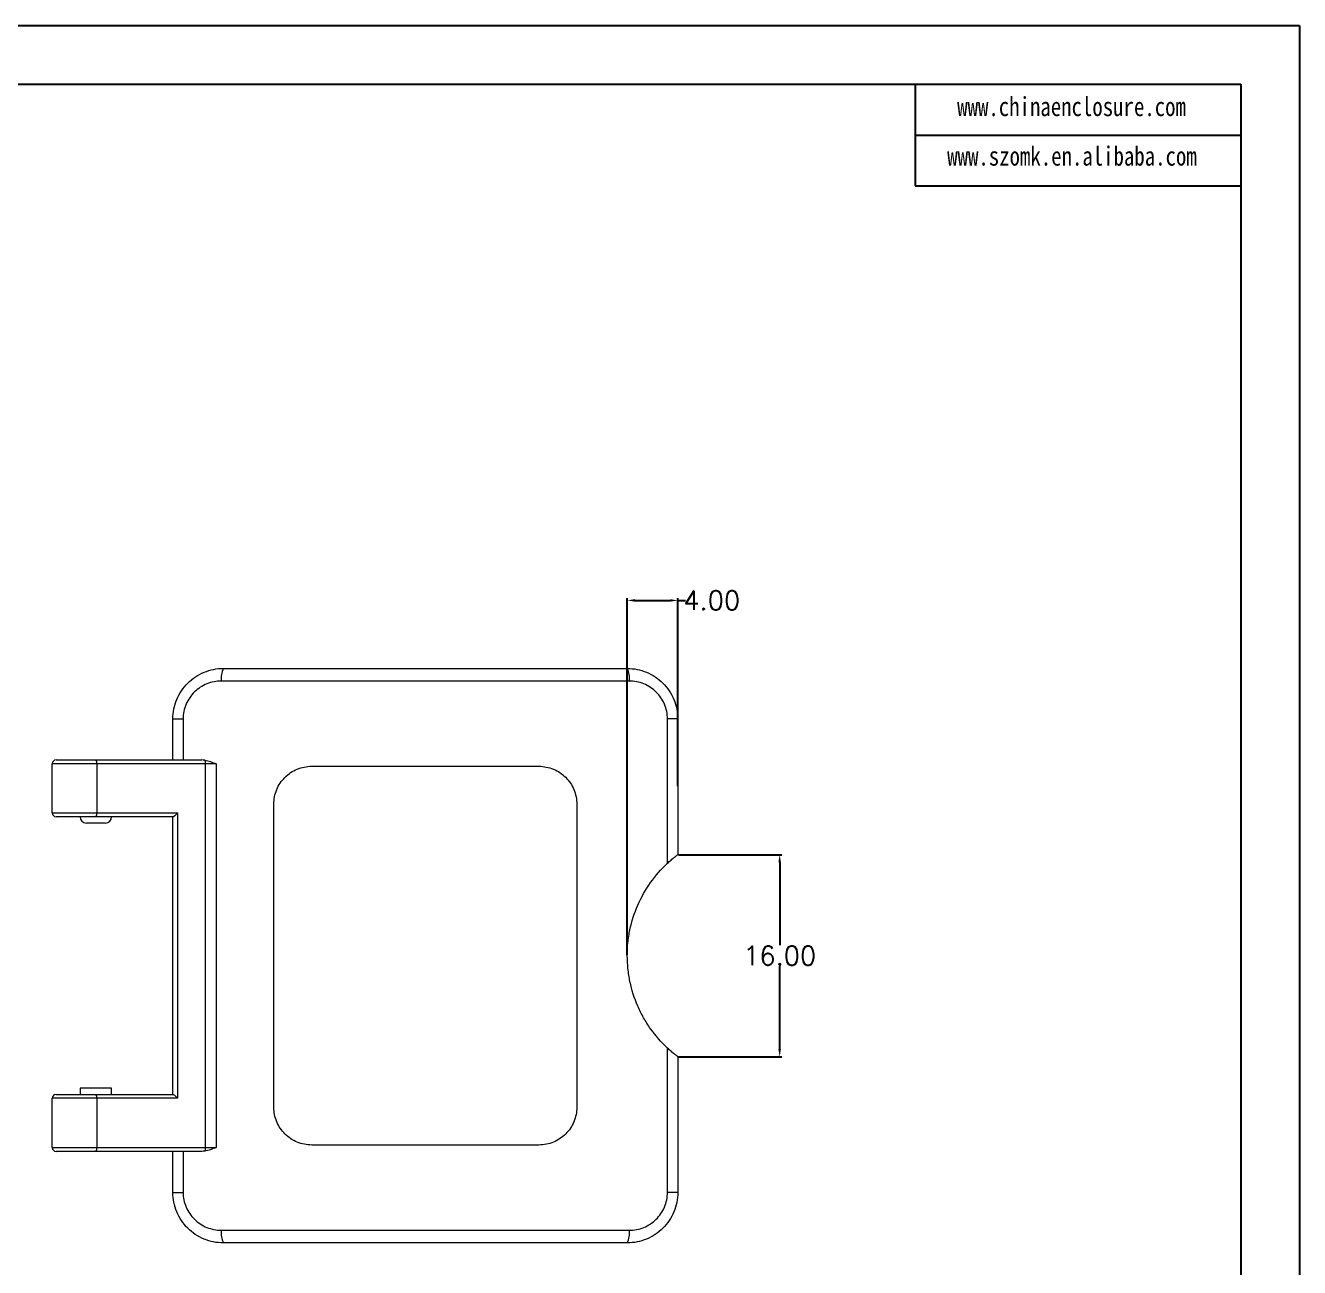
# Model space of a CAD drawing. Header units: inches. Extents: x 1430 to 4816, y 541 to 1061.
# Drawn here: x 3779.6 to 3880.5, y 669.6 to 768 of the extents above; entities that cross this region are included whole.
import ezdxf

# ---------------------------------------------------------------- set-up
doc = ezdxf.new("R2010")
doc.units = ezdxf.units.IN
doc.layers.add('文字', color=81, linetype='Continuous')
doc.styles.get("Standard").update_dxf_attribs({"font": 'txt', "bigfont": 'gbcbig.shx'})
doc.styles.add('宋体', font='', dxfattribs={"width": 0.8, "height": 3.5})
doc.styles.get('宋体').set_extended_font_data('SimSun')
doc.dimstyles.new('2', dxfattribs={"dimtxt": 1.5, "dimasz": 0.6, "dimexe": 0.18, "dimexo": 0.0625, "dimgap": 0.09, "dimtad": 0, "dimtih": 1, "dimtoh": 1, "dimzin": 0, "dimdsep": 46, "dimtxsty": 'Standard', "dimcen": 0, "dimadec": 0, "dimazin": 2, "dimtfac": 1, "dimtofl": 0, "dimtmove": 0, "dimatfit": 3, "dimfxl": 1, "dimtolj": 1, "dimtzin": 0, "dimarcsym": 0})

# ---------------------------------------------------------------- blocks, each defined once
blk = doc.blocks.new('*D90')
at = {"color": 0, "lineweight": -2, "transparency": 16777216}
for p, q in [((3831.34, 702.32), (3839.53, 702.32)), ((3839.35, 701.72), (3839.35, 695.16)), ((3839.35, 686.92), (3839.35, 693.48)), ((3831.34, 686.32), (3839.53, 686.32))]:
    blk.add_line(p, q, dxfattribs=at)
at = {"color": 0, "transparency": 16777216}
for points in [[(3839.25, 701.72), (3839.45, 701.72), (3839.35, 702.32)], [(3839.25, 686.92), (3839.45, 686.92), (3839.35, 686.32)]]:
    blk.add_solid(points, dxfattribs=at)
at = {"layer": 'Defpoints', "color": 0, "transparency": 16777216}
for p in [(3831.28, 702.32), (3831.28, 686.32), (3839.35, 686.32)]:
    blk.add_point(p, dxfattribs=at)
at = {"color": 0, "transparency": 16777216, "insert": (3839.35, 694.32), "char_height": 1.5, "attachment_point": 5}
blk.add_mtext('\\A1;16.00', dxfattribs=at)
blk = doc.blocks.new('*D91')
at = {"color": 0, "lineweight": -2, "transparency": 16777216}
for p, q in [((3827.28, 694.39), (3827.28, 722.64)), ((3831.28, 707.76), (3831.28, 722.64)), ((3827.88, 722.46), (3830.68, 722.46)), ((3831.28, 722.46), (3831.88, 722.46))]:
    blk.add_line(p, q, dxfattribs=at)
at = {"color": 0, "transparency": 16777216}
for points in [[(3827.88, 722.56), (3827.88, 722.36), (3827.28, 722.46)], [(3830.68, 722.56), (3830.68, 722.36), (3831.28, 722.46)]]:
    blk.add_solid(points, dxfattribs=at)
at = {"layer": 'Defpoints', "color": 0, "transparency": 16777216}
for p in [(3831.28, 722.46), (3831.28, 707.7), (3827.28, 694.32)]:
    blk.add_point(p, dxfattribs=at)
at = {"color": 0, "transparency": 16777216, "insert": (3833.97, 722.46), "char_height": 1.5, "attachment_point": 5}
blk.add_mtext('\\A1;4.00', dxfattribs=at)

msp = doc.modelspace()

# ---------------------------------------------------------------- linework, layer by layer
for p, q in [((3604.687, 767.996), (3880.529, 767.996)), ((3880.529, 767.996), (3880.529, 572.957)), ((3611.825, 763.353), (3875.885, 763.353)), ((3850.087, 763.353), (3850.087, 755.29)), ((3875.885, 763.353), (3875.885, 577.601)), ((3850.087, 759.322), (3875.885, 759.322)), ((3850.087, 755.29), (3875.885, 755.29))]:
    msp.add_line(p, q)
at = {"color": 7, "linetype": 'Continuous', "lineweight": 15}
for p, q in [((3795.278, 717.073), (3827.278, 717.073)), ((3827.433, 716.073), (3795.122, 716.073)), ((3791.278, 713.073), (3792.093, 713.073)), ((3791.278, 709.823), (3791.278, 713.073)), ((3792.093, 713.073), (3792.093, 709.823)), ((3830.462, 701.64), (3830.462, 713.073)), ((3831.278, 713.073), (3830.462, 713.073)), ((3831.278, 713.073), (3831.278, 702.323)), ((3781.73, 705.623), (3781.73, 709.523)), ((3785.262, 709.523), (3781.73, 709.523)), ((3782.03, 709.823), (3785.183, 709.823)), ((3785.183, 709.823), (3793.571, 709.823)), ((3785.262, 709.523), (3785.262, 705.623)), ((3793.86, 709.523), (3785.262, 709.523)), ((3793.86, 679.123), (3793.86, 709.523)), ((3794.701, 709.523), (3793.86, 709.523)), ((3794.701, 709.523), (3794.701, 679.123)), ((3802.278, 709.323), (3820.278, 709.323)), ((3781.73, 705.623), (3785.262, 705.623)), ((3785.262, 705.623), (3791.656, 705.623)), ((3791.656, 705.623), (3791.656, 683.023)), ((3799.278, 682.323), (3799.278, 706.323)), ((3823.278, 706.323), (3823.278, 682.323)), ((3785.183, 705.323), (3782.03, 705.323)), ((3785.928, 704.823), (3784.428, 704.823)), ((3791.288, 705.323), (3785.183, 705.323)), ((3791.278, 683.323), (3791.278, 705.323)), ((3830.462, 675.573), (3830.462, 687.005)), ((3831.278, 686.323), (3831.278, 675.573)), ((3782.03, 683.323), (3785.183, 683.323)), ((3783.928, 683.823), (3783.928, 683.323)), ((3786.428, 683.823), (3783.928, 683.823)), ((3785.183, 683.323), (3791.288, 683.323)), ((3786.428, 683.323), (3786.428, 683.823)), ((3785.262, 683.023), (3781.73, 683.023)), ((3781.73, 679.123), (3781.73, 683.023)), ((3785.262, 683.023), (3785.262, 679.123)), ((3791.656, 683.023), (3785.262, 683.023)), ((3820.278, 679.323), (3802.278, 679.323)), ((3781.73, 679.123), (3785.262, 679.123)), ((3785.183, 678.823), (3782.03, 678.823)), ((3793.571, 678.823), (3785.183, 678.823)), ((3785.262, 679.123), (3793.86, 679.123)), ((3791.278, 675.573), (3791.278, 678.823)), ((3792.093, 678.823), (3792.093, 675.573)), ((3793.86, 679.123), (3794.701, 679.123)), ((3791.278, 675.573), (3792.093, 675.573)), ((3831.278, 675.573), (3830.462, 675.573)), ((3795.122, 672.573), (3827.433, 672.573)), ((3827.278, 671.573), (3795.278, 671.573))]:
    msp.add_line(p, q, dxfattribs=at)
for centre, radius, start, end in [((3796.848, 716.317), 1.743, 154.29459, 188.04592), ((3825.707, 716.317), 1.743, 351.95408, 25.70541), ((3782.03, 709.523), 0.3, 90, 180), ((3784.916, 709.593), 0.353, 348.5729, 40.73095), ((3793.282, 709.562), 0.579, 356.07757, 24.81114), ((3782.03, 705.623), 0.3, 180, 270), ((3784.916, 705.553), 0.353, 319.26905, 11.4271), ((3784.428, 705.323), 0.5, 180, 270), ((3785.928, 705.323), 0.5, 270, 0), ((3782.03, 683.023), 0.3, 90, 180), ((3784.916, 683.093), 0.353, 348.5729, 40.73095), ((3782.03, 679.123), 0.3, 180, 270), ((3784.916, 679.053), 0.353, 319.26905, 11.4271), ((3793.282, 679.083), 0.579, 335.18886, 3.92243), ((3796.848, 672.329), 1.743, 171.95408, 205.70541), ((3825.707, 672.329), 1.743, 334.29459, 8.04592)]:
    msp.add_arc(centre, radius, start, end, dxfattribs=at)
for centre, major_axis, start_param, end_param in [((3791.578, 705.623), (0.297, 0.297), 3.2738539, 4.8446503), ((3791.578, 683.023), (0.297, -0.297), 1.438535, 3.0093314)]:
    msp.add_ellipse(centre, major_axis=major_axis, ratio=0.1330379, start_param=start_param, end_param=end_param, dxfattribs=at)
for points, knots in [([(3791.278, 713.073), (3791.278, 713.603), (3791.385, 714.13), (3791.686, 714.853), (3791.812, 715.087), (3792.105, 715.523), (3792.271, 715.723), (3792.64, 716.091), (3792.846, 716.26), (3793.28, 716.548), (3793.51, 716.67), (3793.993, 716.87), (3794.246, 716.946), (3794.755, 717.047), (3795.014, 717.073), (3795.278, 717.073)], [0, 0, 0, 0, 0.25, 0.25, 0.375, 0.375, 0.5, 0.5, 0.625, 0.625, 0.75, 0.75, 0.875, 0.875, 1, 1, 1, 1]), ([(3827.278, 717.073), (3827.541, 717.073), (3827.801, 717.047), (3828.316, 716.945), (3828.567, 716.868), (3829.047, 716.669), (3829.278, 716.546), (3829.716, 716.255), (3829.917, 716.089), (3830.286, 715.721), (3830.455, 715.516), (3830.747, 715.081), (3830.87, 714.851), (3831.072, 714.366), (3831.149, 714.111), (3831.252, 713.599), (3831.278, 713.338), (3831.278, 713.073)], [0, 0, 0, 0, 0.125, 0.125, 0.25, 0.25, 0.375, 0.375, 0.5, 0.5, 0.625, 0.625, 0.75, 0.75, 0.875, 0.875, 1, 1, 1, 1]), ([(3795.122, 716.073), (3794.924, 716.073), (3794.73, 716.054), (3794.346, 715.979), (3794.156, 715.923), (3793.791, 715.775), (3793.618, 715.684), (3793.29, 715.469), (3793.134, 715.344), (3792.853, 715.069), (3792.727, 714.919), (3792.503, 714.592), (3792.407, 714.416), (3792.176, 713.872), (3792.093, 713.474), (3792.093, 713.073)], [0, 0, 0, 0, 0.125, 0.125, 0.25, 0.25, 0.375, 0.375, 0.5, 0.5, 0.625, 0.625, 0.75, 0.75, 1, 1, 1, 1]), ([(3830.462, 713.073), (3830.462, 713.273), (3830.442, 713.47), (3830.363, 713.858), (3830.304, 714.05), (3830.149, 714.415), (3830.055, 714.588), (3829.832, 714.914), (3829.704, 715.068), (3829.283, 715.48), (3828.946, 715.7), (3828.403, 715.921), (3828.214, 715.978), (3827.827, 716.054), (3827.631, 716.073), (3827.433, 716.073)], [0, 0, 0, 0, 0.125, 0.125, 0.25, 0.25, 0.375, 0.375, 0.5, 0.5, 0.75, 0.75, 0.875, 0.875, 1, 1, 1, 1]), ([(3793.807, 709.805), (3793.963, 709.782), (3794.113, 709.739), (3794.409, 709.638), (3794.556, 709.58), (3794.701, 709.523)], [0, 0, 0, 0, 0.5, 0.5, 1, 1, 1, 1]), ([(3799.278, 706.323), (3799.278, 706.521), (3799.297, 706.716), (3799.374, 707.101), (3799.432, 707.291), (3799.582, 707.655), (3799.675, 707.827), (3799.893, 708.153), (3800.02, 708.307), (3800.296, 708.584), (3800.447, 708.708), (3800.775, 708.927), (3800.949, 709.019), (3801.309, 709.169), (3801.498, 709.226), (3801.884, 709.303), (3802.08, 709.323), (3802.278, 709.323)], [0, 0, 0, 0, 0.125, 0.125, 0.25, 0.25, 0.375, 0.375, 0.5, 0.5, 0.625, 0.625, 0.75, 0.75, 0.875, 0.875, 1, 1, 1, 1]), ([(3820.278, 709.323), (3820.476, 709.323), (3820.67, 709.303), (3821.053, 709.227), (3821.243, 709.17), (3821.605, 709.02), (3821.777, 708.928), (3822.103, 708.711), (3822.258, 708.585), (3822.534, 708.309), (3822.659, 708.158), (3822.878, 707.831), (3822.972, 707.656), (3823.198, 707.114), (3823.278, 706.72), (3823.278, 706.323)], [0, 0, 0, 0, 0.125, 0.125, 0.25, 0.25, 0.375, 0.375, 0.5, 0.5, 0.625, 0.625, 0.75, 0.75, 1, 1, 1, 1]), ([(3830.462, 687.005), (3829.96, 687.473), (3829.513, 687.984), (3828.923, 688.816), (3828.74, 689.104), (3828.402, 689.702), (3828.248, 690.012), (3827.838, 690.953), (3827.63, 691.602), (3827.419, 692.61), (3827.366, 692.954), (3827.295, 693.638), (3827.278, 693.979), (3827.278, 694.662), (3827.295, 695.003), (3827.365, 695.685), (3827.418, 696.027), (3827.629, 697.04), (3827.837, 697.69), (3828.382, 698.942), (3828.724, 699.548), (3829.512, 700.66), (3829.96, 701.173), (3830.462, 701.64)], [0, 0, 0, 0, 0.125, 0.125, 0.1875, 0.1875, 0.25, 0.25, 0.375, 0.375, 0.4375, 0.4375, 0.5, 0.5, 0.5625, 0.5625, 0.625, 0.625, 0.75, 0.75, 0.875, 0.875, 1, 1, 1, 1]), ([(3830.462, 701.64), (3830.558, 701.73), (3830.653, 701.814), (3830.838, 701.974), (3830.927, 702.048), (3831.085, 702.175), (3831.154, 702.228), (3831.251, 702.303), (3831.278, 702.323), (3831.278, 702.323)], [0, 0, 0, 0, 0.25, 0.25, 0.5, 0.5, 0.75, 0.75, 1, 1, 1, 1]), ([(3831.278, 686.323), (3831.278, 686.323), (3831.251, 686.343), (3831.155, 686.416), (3831.086, 686.47), (3830.928, 686.597), (3830.839, 686.671), (3830.655, 686.829), (3830.558, 686.916), (3830.462, 687.005)], [0, 0, 0, 0, 0.25, 0.25, 0.5, 0.5, 0.75, 0.75, 1, 1, 1, 1]), ([(3802.278, 679.323), (3802.08, 679.323), (3801.885, 679.342), (3801.503, 679.418), (3801.313, 679.475), (3800.95, 679.625), (3800.778, 679.717), (3800.452, 679.934), (3800.298, 680.06), (3800.021, 680.336), (3799.897, 680.487), (3799.677, 680.814), (3799.583, 680.989), (3799.358, 681.531), (3799.278, 681.925), (3799.278, 682.323)], [0, 0, 0, 0, 0.125, 0.125, 0.25, 0.25, 0.375, 0.375, 0.5, 0.5, 0.625, 0.625, 0.75, 0.75, 1, 1, 1, 1]), ([(3823.278, 682.323), (3823.278, 682.124), (3823.258, 681.929), (3823.182, 681.545), (3823.124, 681.354), (3822.973, 680.991), (3822.881, 680.818), (3822.663, 680.492), (3822.536, 680.338), (3822.259, 680.062), (3822.108, 679.938), (3821.781, 679.719), (3821.607, 679.626), (3821.246, 679.477), (3821.058, 679.419), (3820.671, 679.342), (3820.475, 679.323), (3820.278, 679.323)], [0, 0, 0, 0, 0.125, 0.125, 0.25, 0.25, 0.375, 0.375, 0.5, 0.5, 0.625, 0.625, 0.75, 0.75, 0.875, 0.875, 1, 1, 1, 1]), ([(3795.278, 671.573), (3795.014, 671.573), (3794.754, 671.598), (3794.24, 671.701), (3793.988, 671.777), (3793.508, 671.976), (3793.277, 672.099), (3792.84, 672.391), (3792.638, 672.556), (3792.269, 672.924), (3792.1, 673.129), (3791.809, 673.564), (3791.685, 673.794), (3791.484, 674.279), (3791.406, 674.534), (3791.304, 675.047), (3791.278, 675.308), (3791.278, 675.573)], [0, 0, 0, 0, 0.125, 0.125, 0.25, 0.25, 0.375, 0.375, 0.5, 0.5, 0.625, 0.625, 0.75, 0.75, 0.875, 0.875, 1, 1, 1, 1]), ([(3792.093, 675.573), (3792.093, 675.372), (3792.113, 675.175), (3792.192, 674.788), (3792.251, 674.595), (3792.406, 674.23), (3792.5, 674.058), (3792.723, 673.731), (3792.852, 673.577), (3793.272, 673.165), (3793.609, 672.945), (3794.152, 672.724), (3794.342, 672.667), (3794.729, 672.592), (3794.924, 672.573), (3795.122, 672.573)], [0, 0, 0, 0, 0.125, 0.125, 0.25, 0.25, 0.375, 0.375, 0.5, 0.5, 0.75, 0.75, 0.875, 0.875, 1, 1, 1, 1]), ([(3831.278, 675.573), (3831.278, 675.042), (3831.171, 674.515), (3830.869, 673.793), (3830.744, 673.559), (3830.451, 673.123), (3830.285, 672.922), (3829.915, 672.554), (3829.709, 672.386), (3829.275, 672.097), (3829.046, 671.975), (3828.562, 671.776), (3828.309, 671.699), (3827.8, 671.598), (3827.541, 671.573), (3827.278, 671.573)], [0, 0, 0, 0, 0.25, 0.25, 0.375, 0.375, 0.5, 0.5, 0.625, 0.625, 0.75, 0.75, 0.875, 0.875, 1, 1, 1, 1]), ([(3827.433, 672.573), (3827.631, 672.573), (3827.826, 672.592), (3828.209, 672.666), (3828.399, 672.723), (3828.764, 672.871), (3828.937, 672.961), (3829.265, 673.176), (3829.422, 673.301), (3829.702, 673.576), (3829.829, 673.726), (3830.052, 674.053), (3830.149, 674.229), (3830.38, 674.773), (3830.462, 675.172), (3830.462, 675.573)], [0, 0, 0, 0, 0.125, 0.125, 0.25, 0.25, 0.375, 0.375, 0.5, 0.5, 0.625, 0.625, 0.75, 0.75, 1, 1, 1, 1])]:
    msp.add_open_spline(points, degree=3, knots=knots, dxfattribs=at)
for points in [[(3793.807, 709.805), (3793.73, 709.817), (3793.651, 709.823), (3793.571, 709.823)], [(3793.807, 678.84), (3793.73, 678.828), (3793.651, 678.823), (3793.571, 678.823)], [(3794.701, 679.123), (3794.412, 679.008), (3794.117, 678.887), (3793.807, 678.84)]]:
    msp.add_open_spline(points, degree=3, dxfattribs=at)

# ---------------------------------------------------------------- texts
at = {"layer": '文字', "color": 0, "char_height": 1.51354, "width": 26.59137, "attachment_point": 1, "style": '宋体'}
for s, insert in [('www.chinaenclosure.com', (3853.41, 762.332)), ('www.szomk.en.alibaba.com', (3852.619, 758.412))]:
    msp.add_mtext(s, dxfattribs=dict(at, insert=insert))

# ---------------------------------------------------------------- dimensions: what is measured, and where the dimension line sits
dim = msp.add_linear_dim(base=(3831.278, 722.456), p1=(3827.278, 694.323), p2=(3831.278, 707.698), dimstyle='2')
dim.commit()
dim.dimension.update_dxf_attribs({"geometry": '*D91', "text_midpoint": (3833.968, 722.456)})
dim = msp.add_linear_dim(base=(3839.353, 686.323), p1=(3831.278, 702.323), p2=(3831.278, 686.323), angle=90, dimstyle='2')
dim.commit()
dim.dimension.update_dxf_attribs({"geometry": '*D90', "text_midpoint": (3839.353, 694.323)})

doc.saveas('drawing.dxf')
